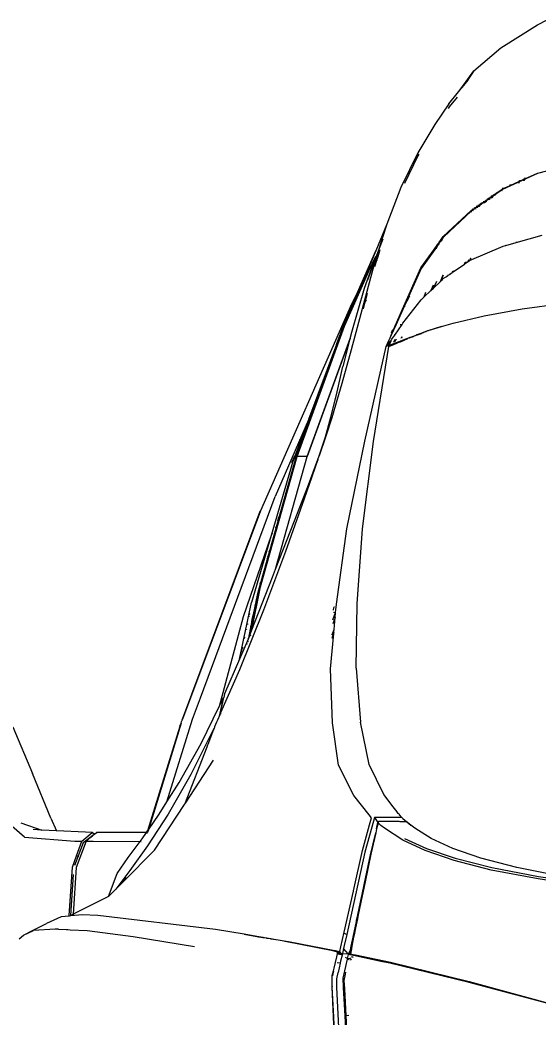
# Model space of a CAD drawing. Header units: metres. Extents: x 54.3 to 102.1, y 17 to 45.8.
# Drawn here: x 91.3803 to 91.5987, y 34.7306 to 35.1503 of the extents above; entities that cross this region are included whole.
import ezdxf

# ---------------------------------------------------------------- set-up
doc = ezdxf.new("R2010")
doc.units = ezdxf.units.M
doc.layers.add('Edges', color=7, linetype='Continuous')

# ---------------------------------------------------------------- blocks, each defined once
blk = doc.blocks.new('fr elevation')
for p, q in [((-3.32406, -1.2849), (-3.32, -1.2829)), ((-3.33953, -1.29457), (-3.32406, -1.2849)), ((-3.35088, -1.30432), (-3.33953, -1.29457)), ((-3.35592, -1.3113), (-3.35088, -1.30432)), ((-3.35088, -1.30432), (-3.35332, -1.30811)), ((-3.35732, -1.31316), (-3.35336, -1.30816)), ((-3.35336, -1.30816), (-3.35592, -1.3113)), ((-3.35332, -1.30811), (-3.35336, -1.30816)), ((-3.36131, -1.3182), (-3.35732, -1.31316)), ((-3.35732, -1.31316), (-3.35592, -1.3113)), ((-3.35786, -1.31532), (-3.36114, -1.31937)), ((-3.36131, -1.3182), (-3.36728, -1.32686)), ((-3.36114, -1.31937), (-3.36168, -1.32016)), ((-3.36728, -1.32686), (-3.37442, -1.3388)), ((-3.37442, -1.3388), (-3.38157, -1.35343)), ((-3.37434, -1.34006), (-3.37998, -1.35162)), ((-3.37389, -1.3393), (-3.37434, -1.34006)), ((-3.32931, -1.3497), (-3.32397, -1.34729)), ((-3.31374, -1.34483), (-3.32397, -1.34746)), ((-3.32397, -1.34729), (-3.31482, -1.3449)), ((-3.32397, -1.34746), (-3.33877, -1.35427)), ((-3.33559, -1.35254), (-3.33165, -1.35076)), ((-3.33184, -1.35147), (-3.33182, -1.35139)), ((-3.33167, -1.35132), (-3.33169, -1.3514)), ((-3.33165, -1.35076), (-3.33162, -1.35065)), ((-3.33165, -1.35076), (-3.3315, -1.35069)), ((-3.33162, -1.35065), (-3.33155, -1.35038)), ((-3.3315, -1.35069), (-3.32974, -1.3499)), ((-3.3314, -1.35031), (-3.3315, -1.35069)), ((-3.32987, -1.35038), (-3.32994, -1.35061)), ((-3.32984, -1.35057), (-3.32978, -1.35033)), ((-3.32963, -1.34951), (-3.32974, -1.3499)), ((-3.32974, -1.3499), (-3.32964, -1.34985)), ((-3.32968, -1.35049), (-3.32958, -1.35022)), ((-3.32964, -1.34985), (-3.32954, -1.34947)), ((-3.32964, -1.34985), (-3.32941, -1.34975)), ((-3.32948, -1.35017), (-3.32958, -1.35045)), ((-3.32941, -1.34975), (-3.32927, -1.34935)), ((-3.32941, -1.34975), (-3.32931, -1.3497)), ((-3.32917, -1.3493), (-3.32931, -1.3497)), ((-3.38157, -1.35343), (-3.38739, -1.36879)), ((-3.34268, -1.35665), (-3.34137, -1.35575)), ((-3.33893, -1.35438), (-3.3415, -1.35614)), ((-3.3415, -1.35614), (-3.34137, -1.35575)), ((-3.34137, -1.35575), (-3.33886, -1.35402)), ((-3.34137, -1.35575), (-3.34134, -1.35567)), ((-3.33893, -1.35438), (-3.33913, -1.35485)), ((-3.33881, -1.3541), (-3.33893, -1.35438)), ((-3.33877, -1.35427), (-3.33893, -1.35438)), ((-3.33886, -1.35402), (-3.33876, -1.35397)), ((-3.33876, -1.35397), (-3.33584, -1.35265)), ((-3.33858, -1.35356), (-3.33876, -1.35397)), ((-3.33557, -1.3522), (-3.33584, -1.35265)), ((-3.33584, -1.35265), (-3.3357, -1.35259)), ((-3.33557, -1.3522), (-3.3357, -1.35259)), ((-3.3357, -1.35259), (-3.33559, -1.35254)), ((-3.33559, -1.35254), (-3.33532, -1.35208)), ((-3.33553, -1.35217), (-3.33557, -1.3522)), ((-3.34625, -1.3594), (-3.34787, -1.36051)), ((-3.34785, -1.36016), (-3.34775, -1.35993)), ((-3.34775, -1.35993), (-3.34769, -1.35989)), ((-3.34775, -1.35993), (-3.34772, -1.35991)), ((-3.34759, -1.36004), (-3.34665, -1.3594)), ((-3.34736, -1.35967), (-3.34759, -1.36004)), ((-3.34665, -1.3594), (-3.34695, -1.3594)), ((-3.34665, -1.3594), (-3.34575, -1.35878)), ((-3.34625, -1.3594), (-3.34665, -1.3594)), ((-3.34655, -1.35994), (-3.3463, -1.35962)), ((-3.34619, -1.35969), (-3.34627, -1.35974)), ((-3.34596, -1.3592), (-3.34625, -1.3594)), ((-3.34613, -1.35957), (-3.34619, -1.35965)), ((-3.34613, -1.35965), (-3.34619, -1.35969)), ((-3.34619, -1.35965), (-3.34619, -1.35969)), ((-3.34614, -1.35951), (-3.34593, -1.35936)), ((-3.34613, -1.35957), (-3.34614, -1.35951)), ((-3.34613, -1.35957), (-3.34611, -1.35949)), ((-3.34613, -1.35965), (-3.34613, -1.35957)), ((-3.34596, -1.3592), (-3.34592, -1.35914)), ((-3.34595, -1.35952), (-3.34582, -1.35929)), ((-3.34592, -1.35914), (-3.34594, -1.35918)), ((-3.34592, -1.35914), (-3.34575, -1.35878)), ((-3.34592, -1.35914), (-3.34588, -1.35914)), ((-3.34562, -1.35897), (-3.34588, -1.35914)), ((-3.34569, -1.35919), (-3.34582, -1.35944)), ((-3.34575, -1.35878), (-3.34535, -1.3585)), ((-3.34575, -1.35878), (-3.34562, -1.35851)), ((-3.34563, -1.35914), (-3.34539, -1.35914)), ((-3.34562, -1.35897), (-3.34558, -1.35881)), ((-3.34562, -1.35897), (-3.34556, -1.35892)), ((-3.34542, -1.35865), (-3.34558, -1.35881)), ((-3.34444, -1.35816), (-3.34556, -1.35892)), ((-3.3455, -1.35881), (-3.34556, -1.35892)), ((-3.34542, -1.35865), (-3.3455, -1.35881)), ((-3.3451, -1.35833), (-3.34542, -1.35865)), ((-3.34535, -1.3585), (-3.34542, -1.35865)), ((-3.34524, -1.35826), (-3.34535, -1.3585)), ((-3.34535, -1.3585), (-3.3451, -1.35833)), ((-3.3451, -1.35833), (-3.3443, -1.35778)), ((-3.34462, -1.35784), (-3.3451, -1.35833)), ((-3.34461, -1.35861), (-3.34452, -1.35836)), ((-3.34444, -1.35816), (-3.3443, -1.35778)), ((-3.34408, -1.35791), (-3.34444, -1.35816)), ((-3.34438, -1.35845), (-3.34434, -1.35843)), ((-3.34423, -1.35815), (-3.34434, -1.35843)), ((-3.3443, -1.35778), (-3.34397, -1.35755)), ((-3.3443, -1.35778), (-3.34424, -1.35759)), ((-3.34419, -1.35812), (-3.34423, -1.35815)), ((-3.34413, -1.35828), (-3.34421, -1.35834)), ((-3.34417, -1.35755), (-3.34397, -1.35755)), ((-3.34413, -1.35828), (-3.34406, -1.35803)), ((-3.3439, -1.35755), (-3.34408, -1.35791)), ((-3.34396, -1.35782), (-3.34408, -1.35791)), ((-3.34396, -1.35796), (-3.34406, -1.35803)), ((-3.34397, -1.35755), (-3.3439, -1.35755)), ((-3.34396, -1.35782), (-3.34382, -1.35755)), ((-3.34384, -1.35774), (-3.34396, -1.35782)), ((-3.34379, -1.35742), (-3.3439, -1.3575)), ((-3.3439, -1.3575), (-3.3439, -1.35755)), ((-3.3439, -1.35755), (-3.34382, -1.35755)), ((-3.34373, -1.35755), (-3.34384, -1.35774)), ((-3.34356, -1.35755), (-3.34384, -1.35774)), ((-3.34382, -1.35738), (-3.3438, -1.3573)), ((-3.34379, -1.35742), (-3.34382, -1.35738)), ((-3.34382, -1.35755), (-3.34377, -1.35746)), ((-3.34382, -1.35755), (-3.34373, -1.35755)), ((-3.34379, -1.35742), (-3.34373, -1.35738)), ((-3.34377, -1.35746), (-3.34379, -1.35742)), ((-3.34379, -1.35742), (-3.34368, -1.35743)), ((-3.34373, -1.35755), (-3.34377, -1.35746)), ((-3.34373, -1.35738), (-3.34368, -1.35743)), ((-3.34373, -1.35755), (-3.34368, -1.35743)), ((-3.34356, -1.35755), (-3.34373, -1.35755)), ((-3.34368, -1.35743), (-3.34365, -1.35738)), ((-3.34368, -1.35743), (-3.34356, -1.35755)), ((-3.34347, -1.3572), (-3.34365, -1.35738)), ((-3.34365, -1.35738), (-3.34331, -1.35738)), ((-3.34365, -1.35738), (-3.34353, -1.35753)), ((-3.34353, -1.35753), (-3.34356, -1.35755)), ((-3.34331, -1.35738), (-3.34353, -1.35753)), ((-3.3435, -1.35763), (-3.34342, -1.35779)), ((-3.3434, -1.35771), (-3.3435, -1.35763)), ((-3.34347, -1.3572), (-3.34268, -1.35665)), ((-3.34312, -1.35685), (-3.34347, -1.3572)), ((-3.34347, -1.35761), (-3.3434, -1.35771)), ((-3.3434, -1.35771), (-3.34342, -1.35779)), ((-3.34339, -1.35777), (-3.3434, -1.35771)), ((-3.34284, -1.35706), (-3.34331, -1.35738)), ((-3.34314, -1.35738), (-3.34297, -1.35738)), ((-3.34302, -1.35752), (-3.34297, -1.35738)), ((-3.34297, -1.35738), (-3.3429, -1.3572)), ((-3.34297, -1.35738), (-3.34289, -1.35738)), ((-3.34292, -1.35745), (-3.34289, -1.35738)), ((-3.34289, -1.35738), (-3.3428, -1.35714)), ((-3.34289, -1.35738), (-3.34282, -1.35738)), ((-3.34284, -1.35706), (-3.34268, -1.35665)), ((-3.34275, -1.357), (-3.34284, -1.35706)), ((-3.3415, -1.35614), (-3.34275, -1.357)), ((-3.34275, -1.357), (-3.34268, -1.35665)), ((-3.34268, -1.35665), (-3.34262, -1.35652)), ((-3.34262, -1.35652), (-3.34256, -1.35648)), ((-3.34164, -1.35657), (-3.34153, -1.35623)), ((-3.36366, -1.37394), (-3.35189, -1.36301)), ((-3.35189, -1.36326), (-3.36348, -1.37409)), ((-3.35189, -1.36351), (-3.35196, -1.36367)), ((-3.35189, -1.36301), (-3.35156, -1.36279)), ((-3.35173, -1.36316), (-3.35189, -1.36326)), ((-3.35092, -1.3626), (-3.35173, -1.36316)), ((-3.35156, -1.36279), (-3.35173, -1.36316)), ((-3.35156, -1.36279), (-3.35073, -1.36221)), ((-3.35135, -1.36232), (-3.35156, -1.36279)), ((-3.35116, -1.36308), (-3.35117, -1.36311)), ((-3.35109, -1.36305), (-3.35107, -1.36302)), ((-3.35073, -1.36221), (-3.35092, -1.3626)), ((-3.35082, -1.36253), (-3.35092, -1.3626)), ((-3.34993, -1.36192), (-3.35082, -1.36253)), ((-3.35082, -1.36253), (-3.35062, -1.36214)), ((-3.3505, -1.36175), (-3.35073, -1.36221)), ((-3.35073, -1.36221), (-3.35062, -1.36214)), ((-3.35062, -1.36214), (-3.34976, -1.36154)), ((-3.35062, -1.36214), (-3.35038, -1.36167)), ((-3.35012, -1.36234), (-3.35015, -1.36241)), ((-3.34923, -1.36144), (-3.34993, -1.36192)), ((-3.34976, -1.36154), (-3.34993, -1.36192)), ((-3.34976, -1.36154), (-3.34907, -1.36107)), ((-3.34958, -1.36114), (-3.34976, -1.36154)), ((-3.34939, -1.36183), (-3.34943, -1.36192)), ((-3.34854, -1.36097), (-3.34923, -1.36144)), ((-3.34907, -1.36107), (-3.34923, -1.36144)), ((-3.34907, -1.36107), (-3.34834, -1.36056)), ((-3.34892, -1.3607), (-3.34907, -1.36107)), ((-3.34873, -1.36135), (-3.34879, -1.36148)), ((-3.34834, -1.36056), (-3.34854, -1.36097)), ((-3.34805, -1.36063), (-3.34854, -1.36097)), ((-3.34838, -1.36119), (-3.34833, -1.36116)), ((-3.34816, -1.3602), (-3.34834, -1.36056)), ((-3.34834, -1.36056), (-3.34789, -1.36025)), ((-3.34833, -1.36116), (-3.34831, -1.36105)), ((-3.34831, -1.36105), (-3.34826, -1.36102)), ((-3.34826, -1.36102), (-3.3482, -1.36097)), ((-3.34825, -1.36111), (-3.34826, -1.36102)), ((-3.3482, -1.36097), (-3.34823, -1.36109)), ((-3.34812, -1.36092), (-3.3482, -1.36097)), ((-3.34805, -1.36063), (-3.34789, -1.36025)), ((-3.34787, -1.36051), (-3.34805, -1.36063)), ((-3.34789, -1.36025), (-3.34786, -1.36023)), ((-3.34759, -1.36004), (-3.34787, -1.36051)), ((-3.34786, -1.36023), (-3.34759, -1.36004)), ((-3.34786, -1.36023), (-3.34785, -1.36016)), ((-3.38739, -1.36879), (-3.39209, -1.37996)), ((-3.38788, -1.37007), (-3.39088, -1.37977)), ((-3.38739, -1.36879), (-3.38788, -1.37007)), ((-3.38912, -1.37504), (-3.39088, -1.37977)), ((-3.36579, -1.37692), (-3.36545, -1.37645)), ((-3.36579, -1.37692), (-3.36571, -1.37673)), ((-3.36569, -1.37705), (-3.36545, -1.37645)), ((-3.36366, -1.37428), (-3.36562, -1.37705)), ((-3.36545, -1.37645), (-3.36366, -1.37394)), ((-3.36545, -1.37645), (-3.36538, -1.37627)), ((-3.36428, -1.37559), (-3.36454, -1.37597)), ((-3.36428, -1.37559), (-3.36351, -1.37414)), ((-3.36351, -1.37414), (-3.36366, -1.37428)), ((-3.36351, -1.37414), (-3.36348, -1.37409)), ((-3.33729, -1.37772), (-3.33306, -1.37653)), ((-3.33295, -1.37623), (-3.33306, -1.37653)), ((-3.33306, -1.37653), (-3.33297, -1.37651)), ((-3.33297, -1.37651), (-3.32204, -1.37344)), ((-3.33297, -1.37651), (-3.33286, -1.37619)), ((-3.39209, -1.37996), (-3.4052, -1.41111)), ((-3.39973, -1.39757), (-3.39209, -1.37996)), ((-3.39088, -1.37977), (-3.39334, -1.38773)), ((-3.39088, -1.37977), (-3.39184, -1.38235)), ((-3.39111, -1.38235), (-3.39023, -1.37948)), ((-3.37308, -1.38714), (-3.36756, -1.37941)), ((-3.36729, -1.37941), (-3.37299, -1.38748)), ((-3.36756, -1.37941), (-3.36769, -1.37941)), ((-3.36756, -1.37941), (-3.36601, -1.37724)), ((-3.36729, -1.37941), (-3.36756, -1.37941)), ((-3.36632, -1.37804), (-3.36729, -1.37941)), ((-3.36695, -1.37941), (-3.36713, -1.37941)), ((-3.36647, -1.37843), (-3.36672, -1.37909)), ((-3.36646, -1.37872), (-3.36621, -1.37805)), ((-3.36601, -1.37724), (-3.36632, -1.37804)), ((-3.36608, -1.3777), (-3.36632, -1.37804)), ((-3.3662, -1.37834), (-3.3659, -1.3776)), ((-3.36608, -1.3777), (-3.36588, -1.37705)), ((-3.36577, -1.37727), (-3.36608, -1.3777)), ((-3.36595, -1.37705), (-3.36601, -1.37724)), ((-3.36601, -1.37724), (-3.36588, -1.37705)), ((-3.36593, -1.37702), (-3.36595, -1.37705)), ((-3.36595, -1.37705), (-3.36588, -1.37705)), ((-3.36588, -1.37705), (-3.36579, -1.37692)), ((-3.36588, -1.37705), (-3.36569, -1.37705)), ((-3.36577, -1.37727), (-3.36569, -1.37705)), ((-3.36562, -1.37705), (-3.36577, -1.37727)), ((-3.36569, -1.37705), (-3.36562, -1.37705)), ((-3.36554, -1.37705), (-3.3653, -1.37705)), ((-3.35264, -1.38412), (-3.33852, -1.37806)), ((-3.33852, -1.37806), (-3.33744, -1.37776)), ((-3.33743, -1.3777), (-3.33744, -1.37776)), ((-3.33744, -1.37776), (-3.33739, -1.37774)), ((-3.33739, -1.37774), (-3.33735, -1.37768)), ((-3.33739, -1.37774), (-3.33735, -1.37774)), ((-3.33735, -1.37774), (-3.33735, -1.37768)), ((-3.33735, -1.37774), (-3.33729, -1.37772)), ((-3.33725, -1.37764), (-3.33729, -1.37772)), ((-3.39443, -1.38731), (-3.39292, -1.38395)), ((-3.39266, -1.38395), (-3.39387, -1.38731)), ((-3.39243, -1.38395), (-3.39368, -1.38731)), ((-3.39292, -1.38395), (-3.39208, -1.38235)), ((-3.39266, -1.38395), (-3.39292, -1.38395)), ((-3.39208, -1.38235), (-3.39266, -1.38395)), ((-3.39243, -1.38395), (-3.39266, -1.38395)), ((-3.39184, -1.38235), (-3.39243, -1.38395)), ((-3.3924, -1.38659), (-3.3916, -1.38395)), ((-3.39184, -1.38235), (-3.39208, -1.38235)), ((-3.3916, -1.38395), (-3.39111, -1.38235)), ((-3.39134, -1.38395), (-3.3916, -1.38395)), ((-3.39094, -1.38235), (-3.39111, -1.38235)), ((-3.35476, -1.38557), (-3.35447, -1.38479)), ((-3.35441, -1.38533), (-3.35406, -1.38449)), ((-3.35441, -1.38533), (-3.35322, -1.38452)), ((-3.35322, -1.38452), (-3.35286, -1.38359)), ((-3.35322, -1.38452), (-3.35264, -1.38412)), ((-3.3522, -1.38309), (-3.35252, -1.38394)), ((-3.35215, -1.38343), (-3.35206, -1.38319)), ((-3.35206, -1.38319), (-3.35195, -1.3829)), ((-3.4052, -1.4117), (-3.39443, -1.38731)), ((-3.39334, -1.38773), (-3.40242, -1.4217)), ((-3.39387, -1.38731), (-3.39696, -1.39589)), ((-3.39368, -1.38731), (-3.39553, -1.39227)), ((-3.39387, -1.38731), (-3.39443, -1.38731)), ((-3.39368, -1.38731), (-3.39387, -1.38731)), ((-3.38022, -1.40329), (-3.37308, -1.38714)), ((-3.37299, -1.38748), (-3.38006, -1.40337)), ((-3.36111, -1.38993), (-3.35999, -1.38916)), ((-3.35999, -1.38916), (-3.35984, -1.38882)), ((-3.35999, -1.38916), (-3.35975, -1.389)), ((-3.35975, -1.389), (-3.35956, -1.38861)), ((-3.35975, -1.389), (-3.35958, -1.38888)), ((-3.35956, -1.38887), (-3.35958, -1.38888)), ((-3.35956, -1.38887), (-3.35476, -1.38557)), ((-3.35938, -1.38847), (-3.35956, -1.38887)), ((-3.35938, -1.38847), (-3.35935, -1.38845)), ((-3.35476, -1.38557), (-3.35441, -1.38533)), ((-3.36783, -1.3957), (-3.36633, -1.39279)), ((-3.36783, -1.3957), (-3.36502, -1.393)), ((-3.36385, -1.39028), (-3.36502, -1.393)), ((-3.36502, -1.393), (-3.36483, -1.39281)), ((-3.36366, -1.39019), (-3.36483, -1.39281)), ((-3.36483, -1.39281), (-3.36413, -1.39214)), ((-3.36413, -1.39214), (-3.36366, -1.39121)), ((-3.36413, -1.39214), (-3.36366, -1.39168)), ((-3.36366, -1.39168), (-3.3628, -1.39109)), ((-3.3628, -1.39109), (-3.36248, -1.39087)), ((-3.36276, -1.39101), (-3.3628, -1.39109)), ((-3.36244, -1.39085), (-3.36248, -1.39087)), ((-3.36243, -1.39076), (-3.36244, -1.39085)), ((-3.36244, -1.39085), (-3.36234, -1.39078)), ((-3.36243, -1.39076), (-3.3624, -1.39074)), ((-3.36234, -1.39078), (-3.36169, -1.39033)), ((-3.36228, -1.39065), (-3.36234, -1.39078)), ((-3.36158, -1.39013), (-3.36169, -1.39033)), ((-3.36169, -1.39033), (-3.36166, -1.39031)), ((-3.36156, -1.39011), (-3.36166, -1.39031)), ((-3.36166, -1.39031), (-3.36155, -1.39024)), ((-3.36155, -1.39024), (-3.36111, -1.38993)), ((-3.36155, -1.39024), (-3.36145, -1.39002)), ((-3.36102, -1.3897), (-3.36111, -1.38993)), ((-3.39696, -1.39589), (-3.40234, -1.41439)), ((-3.39973, -1.39757), (-3.40225, -1.40245)), ((-3.40221, -1.40245), (-3.39973, -1.39757)), ((-3.39973, -1.39757), (-3.40171, -1.40213)), ((-3.39656, -1.40165), (-3.3955, -1.39774)), ((-3.3718, -1.39953), (-3.36887, -1.39671)), ((-3.3711, -1.39759), (-3.3718, -1.39953)), ((-3.36792, -1.39439), (-3.36887, -1.39671)), ((-3.36887, -1.39671), (-3.36783, -1.3957)), ((-3.39729, -1.40434), (-3.39656, -1.40165)), ((-3.39614, -1.4007), (-3.39656, -1.40165)), ((-3.39656, -1.40165), (-3.39614, -1.4007)), ((-3.38064, -1.41035), (-3.37291, -1.4006)), ((-3.38006, -1.40337), (-3.37781, -1.39886)), ((-3.37291, -1.4006), (-3.3718, -1.39953)), ((-3.33045, -1.40438), (-3.30968, -1.40161)), ((-3.40225, -1.40245), (-3.4406, -1.48939)), ((-3.40187, -1.40245), (-3.40494, -1.40959)), ((-3.40171, -1.40213), (-3.40187, -1.40245)), ((-3.38375, -1.41128), (-3.38022, -1.40329)), ((-3.38006, -1.40337), (-3.38367, -1.41127)), ((-3.37975, -1.40345), (-3.38006, -1.40337)), ((-3.34651, -1.40732), (-3.33045, -1.40438)), ((-3.4086, -1.41945), (-3.40494, -1.40959)), ((-3.38102, -1.41091), (-3.38064, -1.41035)), ((-3.35946, -1.41043), (-3.34651, -1.40732)), ((-3.42512, -1.46652), (-3.4052, -1.4117)), ((-3.4052, -1.41111), (-3.41607, -1.44101)), ((-3.40234, -1.41439), (-3.40312, -1.41754)), ((-3.38367, -1.41127), (-3.38556, -1.41541)), ((-3.38556, -1.41541), (-3.38375, -1.41128)), ((-3.3854, -1.41448), (-3.38488, -1.41306)), ((-3.38412, -1.41133), (-3.38393, -1.41131)), ((-3.38407, -1.4154), (-3.38102, -1.41091)), ((-3.38375, -1.41128), (-3.38367, -1.41127)), ((-3.38367, -1.41127), (-3.38351, -1.41125)), ((-3.38178, -1.41101), (-3.38102, -1.41091)), ((-3.37304, -1.4147), (-3.37262, -1.41453)), ((-3.37302, -1.41463), (-3.37262, -1.41453)), ((-3.37262, -1.41453), (-3.37266, -1.41464)), ((-3.37263, -1.41463), (-3.37262, -1.41453)), ((-3.37243, -1.41455), (-3.37263, -1.41463)), ((-3.37262, -1.41453), (-3.37257, -1.41447)), ((-3.3726, -1.41448), (-3.37262, -1.41453)), ((-3.3726, -1.41448), (-3.37257, -1.41447)), ((-3.37257, -1.41447), (-3.37239, -1.41444)), ((-3.37239, -1.41444), (-3.37243, -1.41455)), ((-3.37214, -1.41444), (-3.37243, -1.41455)), ((-3.37237, -1.41439), (-3.37239, -1.41444)), ((-3.37237, -1.41439), (-3.3721, -1.41433)), ((-3.3721, -1.41433), (-3.37214, -1.41444)), ((-3.37209, -1.41442), (-3.37214, -1.41444)), ((-3.37209, -1.41428), (-3.3721, -1.41433)), ((-3.37209, -1.41428), (-3.37205, -1.4143)), ((-3.37209, -1.41442), (-3.37205, -1.4143)), ((-3.37202, -1.41439), (-3.37209, -1.41442)), ((-3.37205, -1.4143), (-3.37203, -1.41426)), ((-3.37203, -1.41426), (-3.37197, -1.41427)), ((-3.37098, -1.41387), (-3.37202, -1.41439)), ((-3.37104, -1.41402), (-3.37202, -1.41439)), ((-3.37202, -1.41439), (-3.37197, -1.41427)), ((-3.37197, -1.41427), (-3.37196, -1.41423)), ((-3.37196, -1.41423), (-3.37162, -1.41411)), ((-3.37162, -1.41411), (-3.37098, -1.41387)), ((-3.37098, -1.41387), (-3.37104, -1.41402)), ((-3.37096, -1.41399), (-3.37104, -1.41402)), ((-3.37098, -1.41387), (-3.37096, -1.41386)), ((-3.37003, -1.41364), (-3.37096, -1.41399)), ((-3.37089, -1.41383), (-3.37096, -1.41399)), ((-3.37096, -1.41386), (-3.37089, -1.41383)), ((-3.37096, -1.41399), (-3.37096, -1.41386)), ((-3.37089, -1.41383), (-3.37013, -1.41355)), ((-3.37013, -1.41355), (-3.36998, -1.4135)), ((-3.37003, -1.41364), (-3.36998, -1.4135)), ((-3.3698, -1.41355), (-3.37003, -1.41364)), ((-3.36998, -1.4135), (-3.36441, -1.41188)), ((-3.36441, -1.41188), (-3.3698, -1.41355)), ((-3.36441, -1.41188), (-3.35946, -1.41043)), ((-3.42092, -1.46652), (-3.40285, -1.41681)), ((-3.40312, -1.41754), (-3.42092, -1.46652)), ((-3.40312, -1.41754), (-3.40587, -1.42868)), ((-3.40285, -1.41681), (-3.40312, -1.41754)), ((-3.38771, -1.42027), (-3.38656, -1.41768)), ((-3.38751, -1.42027), (-3.38656, -1.41768)), ((-3.38656, -1.41768), (-3.3872, -1.41994)), ((-3.3872, -1.41994), (-3.38605, -1.41831)), ((-3.38605, -1.41831), (-3.38661, -1.41961)), ((-3.38642, -1.41735), (-3.38656, -1.41768)), ((-3.38636, -1.41716), (-3.38642, -1.41735)), ((-3.38567, -1.41564), (-3.38636, -1.41716)), ((-3.38583, -1.418), (-3.38633, -1.41945)), ((-3.38624, -1.4194), (-3.38556, -1.41784)), ((-3.38576, -1.41764), (-3.38605, -1.41831)), ((-3.38605, -1.41831), (-3.38583, -1.418)), ((-3.38583, -1.41541), (-3.38593, -1.41541)), ((-3.38583, -1.418), (-3.38577, -1.41792)), ((-3.38577, -1.41792), (-3.38529, -1.4172)), ((-3.38577, -1.41783), (-3.38577, -1.41792)), ((-3.38556, -1.41541), (-3.38567, -1.41564)), ((-3.38533, -1.41541), (-3.38556, -1.41541)), ((-3.38529, -1.4172), (-3.38407, -1.4154)), ((-3.38529, -1.4172), (-3.38507, -1.41671)), ((-3.38407, -1.41729), (-3.38465, -1.41851)), ((-3.38407, -1.41729), (-3.38462, -1.4185)), ((-3.38451, -1.41939), (-3.38201, -1.41833)), ((-3.38407, -1.4154), (-3.38432, -1.4154)), ((-3.38426, -1.41884), (-3.38186, -1.41795)), ((-3.38391, -1.4181), (-3.38342, -1.41704)), ((-3.38201, -1.41833), (-3.38186, -1.41795)), ((-3.38201, -1.41833), (-3.38187, -1.41827)), ((-3.38173, -1.4179), (-3.38187, -1.41827)), ((-3.38187, -1.41827), (-3.38173, -1.41822)), ((-3.38186, -1.41795), (-3.38173, -1.4179)), ((-3.38173, -1.41822), (-3.37863, -1.41691)), ((-3.38173, -1.41822), (-3.38159, -1.41785)), ((-3.38173, -1.4179), (-3.38159, -1.41785)), ((-3.38159, -1.41785), (-3.37905, -1.41691)), ((-3.38135, -1.41667), (-3.38117, -1.41621)), ((-3.38108, -1.41617), (-3.38124, -1.41661)), ((-3.38109, -1.41652), (-3.38093, -1.41612)), ((-3.37905, -1.41691), (-3.37792, -1.41648)), ((-3.37798, -1.41666), (-3.37863, -1.41691)), ((-3.37792, -1.41648), (-3.37798, -1.41666)), ((-3.37757, -1.41651), (-3.37798, -1.41666)), ((-3.37792, -1.41648), (-3.37749, -1.41632)), ((-3.37757, -1.41651), (-3.37624, -1.416)), ((-3.37757, -1.41651), (-3.37749, -1.41632)), ((-3.37749, -1.41632), (-3.37617, -1.41583)), ((-3.37622, -1.41596), (-3.37624, -1.416)), ((-3.37517, -1.41559), (-3.37622, -1.41596)), ((-3.37617, -1.41583), (-3.37622, -1.41596)), ((-3.37617, -1.41583), (-3.37509, -1.41542)), ((-3.37469, -1.41541), (-3.37517, -1.41559)), ((-3.37509, -1.41542), (-3.37517, -1.41559)), ((-3.37509, -1.41542), (-3.37487, -1.41533)), ((-3.37487, -1.41533), (-3.37461, -1.41524)), ((-3.37465, -1.41533), (-3.37487, -1.41533)), ((-3.37465, -1.41533), (-3.37469, -1.41541)), ((-3.37448, -1.41533), (-3.37469, -1.41541)), ((-3.37461, -1.41524), (-3.37465, -1.41533)), ((-3.37448, -1.41533), (-3.37465, -1.41533)), ((-3.37461, -1.41524), (-3.37426, -1.4151)), ((-3.37432, -1.41527), (-3.37448, -1.41533)), ((-3.37426, -1.4151), (-3.37432, -1.41527)), ((-3.37401, -1.41515), (-3.37432, -1.41527)), ((-3.37426, -1.4151), (-3.37395, -1.41499)), ((-3.37395, -1.41499), (-3.37401, -1.41515)), ((-3.37394, -1.41512), (-3.37401, -1.41515)), ((-3.37395, -1.41499), (-3.37388, -1.41496)), ((-3.37394, -1.41512), (-3.37304, -1.4147)), ((-3.37309, -1.4148), (-3.37394, -1.41512)), ((-3.37394, -1.41512), (-3.37388, -1.41496)), ((-3.37388, -1.41496), (-3.37303, -1.41467)), ((-3.37266, -1.41464), (-3.37309, -1.4148)), ((-3.37304, -1.4147), (-3.37309, -1.4148)), ((-3.37302, -1.41463), (-3.37304, -1.4147)), ((-3.37303, -1.41467), (-3.37302, -1.41463)), ((-3.37263, -1.41463), (-3.37266, -1.41464)), ((-3.4086, -1.41945), (-3.42036, -1.45093)), ((-3.40242, -1.4217), (-3.40629, -1.43583)), ((-3.39662, -1.46004), (-3.38771, -1.42027)), ((-3.393, -1.46013), (-3.38661, -1.42027)), ((-3.3872, -1.41994), (-3.38667, -1.41974)), ((-3.38684, -1.42014), (-3.3872, -1.41994)), ((-3.38684, -1.42014), (-3.3869, -1.42027)), ((-3.38667, -1.41974), (-3.38684, -1.42014)), ((-3.38661, -1.42027), (-3.38684, -1.42014)), ((-3.38667, -1.41974), (-3.38639, -1.41964)), ((-3.38661, -1.42027), (-3.38633, -1.41961)), ((-3.38639, -1.41964), (-3.38661, -1.42027)), ((-3.38661, -1.42027), (-3.38518, -1.41967)), ((-3.38639, -1.41964), (-3.38633, -1.41961)), ((-3.38633, -1.41961), (-3.38489, -1.41908)), ((-3.38489, -1.41908), (-3.38518, -1.41967)), ((-3.38518, -1.41967), (-3.38515, -1.41966)), ((-3.38489, -1.41908), (-3.38515, -1.41966)), ((-3.38515, -1.41966), (-3.38451, -1.41939)), ((-3.38489, -1.41908), (-3.38426, -1.41884)), ((-3.38451, -1.41939), (-3.38426, -1.41884)), ((-3.40864, -1.44054), (-3.40587, -1.42868)), ((-3.40629, -1.43583), (-3.40839, -1.44297)), ((-3.4258, -1.46753), (-3.41622, -1.44136)), ((-3.41622, -1.44136), (-3.42546, -1.46685)), ((-3.41607, -1.44101), (-3.41622, -1.44136)), ((-3.411, -1.44995), (-3.40864, -1.44054)), ((-3.40839, -1.44297), (-3.41058, -1.45021)), ((-3.42041, -1.45103), (-3.43437, -1.48325)), ((-3.42041, -1.45103), (-3.42697, -1.46862)), ((-3.42036, -1.45093), (-3.42041, -1.45103)), ((-3.41989, -1.44983), (-3.42036, -1.45093)), ((-3.41327, -1.45828), (-3.411, -1.44995)), ((-3.41058, -1.45021), (-3.4131, -1.45794)), ((-3.4131, -1.45794), (-3.41588, -1.46627)), ((-3.41588, -1.46627), (-3.41327, -1.45828)), ((-3.40427, -1.49696), (-3.39662, -1.46004)), ((-3.39763, -1.49696), (-3.393, -1.46013)), ((-3.42563, -1.46736), (-3.44127, -1.52252)), ((-3.44051, -1.52126), (-3.42512, -1.46652)), ((-3.42697, -1.46862), (-3.43607, -1.49976)), ((-3.43424, -1.5139), (-3.42092, -1.46652)), ((-3.42944, -1.4806), (-3.42563, -1.46736)), ((-3.42738, -1.46897), (-3.42617, -1.46621)), ((-3.42563, -1.46736), (-3.42551, -1.46704)), ((-3.42546, -1.46685), (-3.42551, -1.46704)), ((-3.42092, -1.46652), (-3.42512, -1.46652)), ((-3.42042, -1.47846), (-3.41638, -1.46769)), ((-3.41638, -1.46769), (-3.4189, -1.47501)), ((-3.41638, -1.46769), (-3.41588, -1.46627)), ((-3.41638, -1.46769), (-3.41623, -1.46769)), ((-3.4189, -1.47501), (-3.42218, -1.48434)), ((-3.4416, -1.52353), (-3.42944, -1.4806)), ((-3.42944, -1.4806), (-3.42997, -1.48212)), ((-3.42622, -1.49359), (-3.42042, -1.47846)), ((-3.46582, -1.56792), (-3.43437, -1.48325)), ((-3.42218, -1.48434), (-3.43008, -1.50646)), ((-3.4406, -1.48939), (-3.47339, -1.57692)), ((-3.47339, -1.57692), (-3.44068, -1.48947)), ((-3.4406, -1.48939), (-3.44068, -1.48947)), ((-3.43424, -1.5139), (-3.42622, -1.49359)), ((-3.43325, -1.4936), (-3.43264, -1.49172)), ((-3.43428, -1.49722), (-3.43432, -1.49734)), ((-3.43407, -1.49669), (-3.43428, -1.49722)), ((-3.43407, -1.49647), (-3.43381, -1.49579)), ((-3.43404, -1.49657), (-3.43407, -1.49669)), ((-3.40864, -1.52865), (-3.40427, -1.49696)), ((-3.3999, -1.52849), (-3.39763, -1.49696)), ((-3.43607, -1.49976), (-3.44791, -1.53395)), ((-3.43607, -1.49976), (-3.44429, -1.5279)), ((-3.4357, -1.49868), (-3.43607, -1.49976)), ((-3.43008, -1.50646), (-3.43933, -1.53109)), ((-3.43697, -1.50664), (-3.43681, -1.50621)), ((-3.43781, -1.50957), (-3.43768, -1.50922)), ((-3.43744, -1.5084), (-3.43758, -1.50877)), ((-3.43555, -1.51722), (-3.43424, -1.5139)), ((-3.44419, -1.53943), (-3.43555, -1.51722)), ((-3.44127, -1.52252), (-3.4452, -1.54202)), ((-3.44419, -1.53943), (-3.44051, -1.52126)), ((-3.44187, -1.52482), (-3.4416, -1.52353)), ((-3.4413, -1.52181), (-3.44133, -1.5219)), ((-3.44075, -1.51986), (-3.44069, -1.51968)), ((-3.44936, -1.55178), (-3.44429, -1.5279)), ((-3.4428, -1.52944), (-3.44245, -1.5276)), ((-3.44241, -1.52749), (-3.44245, -1.5276)), ((-3.44241, -1.52749), (-3.44188, -1.52485)), ((-3.44188, -1.52485), (-3.44187, -1.52482)), ((-3.43933, -1.53109), (-3.44934, -1.55623)), ((-3.44341, -1.53243), (-3.44335, -1.53193)), ((-3.44327, -1.53171), (-3.44335, -1.53193)), ((-3.44327, -1.53171), (-3.44287, -1.52961)), ((-3.4428, -1.52944), (-3.44287, -1.52961)), ((-3.41007, -1.53517), (-3.40895, -1.53207)), ((-3.40991, -1.53194), (-3.40895, -1.53204)), ((-3.40987, -1.53115), (-3.40986, -1.53088)), ((-3.40986, -1.53088), (-3.40956, -1.52977)), ((-3.40956, -1.52977), (-3.40947, -1.52966)), ((-3.40914, -1.53418), (-3.40895, -1.53207)), ((-3.40895, -1.53204), (-3.40864, -1.52865)), ((-3.40895, -1.53207), (-3.40895, -1.53204)), ((-3.40032, -1.55556), (-3.3999, -1.52849)), ((-3.44791, -1.53395), (-3.45801, -1.57166)), ((-3.44528, -1.53361), (-3.44535, -1.53383)), ((-3.44517, -1.53299), (-3.44511, -1.53281)), ((-3.44506, -1.53247), (-3.44502, -1.53237)), ((-3.44438, -1.53721), (-3.444, -1.53504)), ((-3.444, -1.53504), (-3.44351, -1.53268)), ((-3.444, -1.53504), (-3.44389, -1.53479)), ((-3.44377, -1.53418), (-3.44389, -1.53479)), ((-3.44341, -1.53243), (-3.44351, -1.53268)), ((-3.40914, -1.53418), (-3.41015, -1.53683)), ((-3.4096, -1.53929), (-3.40914, -1.53418)), ((-3.44644, -1.53908), (-3.44656, -1.53939)), ((-3.44598, -1.53692), (-3.44608, -1.53717)), ((-3.44553, -1.54288), (-3.44446, -1.5376)), ((-3.4452, -1.54202), (-3.44419, -1.53943)), ((-3.44461, -1.53801), (-3.44457, -1.5378)), ((-3.44457, -1.5378), (-3.44446, -1.5376)), ((-3.44438, -1.53721), (-3.44452, -1.53757)), ((-3.44446, -1.5376), (-3.44444, -1.53748)), ((-3.44444, -1.53748), (-3.44438, -1.53721)), ((-3.40969, -1.54035), (-3.41043, -1.54249)), ((-3.41037, -1.54137), (-3.4096, -1.53929)), ((-3.40975, -1.541), (-3.40969, -1.54035)), ((-3.40969, -1.54035), (-3.4096, -1.53929)), ((-3.44572, -1.54337), (-3.44936, -1.55178)), ((-3.44733, -1.54297), (-3.44732, -1.54291)), ((-3.44732, -1.54291), (-3.4472, -1.54265)), ((-3.4472, -1.54265), (-3.44717, -1.54249)), ((-3.44572, -1.54337), (-3.44553, -1.54288)), ((-3.44566, -1.54431), (-3.4457, -1.54449)), ((-3.44553, -1.54288), (-3.4452, -1.54202)), ((-3.4447, -1.54195), (-3.44461, -1.5415)), ((-3.41108, -1.55581), (-3.40975, -1.541)), ((-3.41045, -1.54296), (-3.40975, -1.541)), ((-3.41038, -1.54147), (-3.41037, -1.54137)), ((-3.44861, -1.54884), (-3.4484, -1.54827)), ((-3.44838, -1.5478), (-3.44818, -1.54726)), ((-3.44805, -1.54663), (-3.44823, -1.54709)), ((-3.44604, -1.54536), (-3.44602, -1.54528)), ((-3.44936, -1.55178), (-3.45565, -1.56632)), ((-3.44934, -1.55623), (-3.45735, -1.57436)), ((-3.41033, -1.57852), (-3.41108, -1.55581)), ((-3.40032, -1.55556), (-3.39847, -1.57826)), ((-3.46918, -1.57692), (-3.46582, -1.56792)), ((-3.45771, -1.57103), (-3.45615, -1.56784)), ((-3.45735, -1.57436), (-3.45597, -1.56784)), ((-3.45674, -1.57053), (-3.45615, -1.56784)), ((-3.45615, -1.56784), (-3.45597, -1.56784)), ((-3.45565, -1.56632), (-3.45597, -1.56784)), ((-3.46557, -1.58718), (-3.45801, -1.57166)), ((-3.45801, -1.57166), (-3.45771, -1.57103)), ((-3.45772, -1.57519), (-3.45674, -1.57053)), ((-3.45771, -1.57103), (-3.45749, -1.57044)), ((-3.47991, -1.61178), (-3.46918, -1.57692)), ((-3.47395, -1.57864), (-3.47377, -1.57815)), ((-3.47377, -1.57815), (-3.47376, -1.57801)), ((-3.47376, -1.57801), (-3.47366, -1.5777)), ((-3.47357, -1.57752), (-3.47366, -1.5777)), ((-3.47357, -1.57752), (-3.47348, -1.57722)), ((-3.47348, -1.57722), (-3.47347, -1.57709)), ((-3.47347, -1.57709), (-3.47339, -1.57692)), ((-3.45909, -1.57826), (-3.45985, -1.5802)), ((-3.45867, -1.57734), (-3.45909, -1.57826)), ((-3.45898, -1.57825), (-3.45909, -1.57826)), ((-3.45772, -1.57519), (-3.45867, -1.57734)), ((-3.45781, -1.57562), (-3.45772, -1.57519)), ((-3.45735, -1.57436), (-3.45772, -1.57519)), ((-3.45735, -1.57436), (-3.45745, -1.57479)), ((-3.39485, -1.59609), (-3.39847, -1.57826)), ((-3.54469, -1.5802), (-3.53645, -1.59979)), ((-3.47456, -1.58011), (-3.48803, -1.62394)), ((-3.47395, -1.57864), (-3.48771, -1.62347)), ((-3.47448, -1.57995), (-3.47456, -1.58011)), ((-3.47448, -1.57995), (-3.47414, -1.57898)), ((-3.47414, -1.57898), (-3.47395, -1.57864)), ((-3.46019, -1.58095), (-3.46986, -1.60021)), ((-3.46259, -1.58749), (-3.46061, -1.5823)), ((-3.46061, -1.5823), (-3.46043, -1.58187)), ((-3.46007, -1.58077), (-3.46043, -1.58187)), ((-3.46007, -1.58077), (-3.46019, -1.58095)), ((-3.45985, -1.5802), (-3.46007, -1.58077)), ((-3.4599, -1.5805), (-3.46007, -1.58077)), ((-3.4078, -1.59626), (-3.41033, -1.57852)), ((-3.47482, -1.60366), (-3.46557, -1.58718)), ((-3.46319, -1.58875), (-3.47247, -1.61279)), ((-3.46311, -1.58852), (-3.46319, -1.58875)), ((-3.46305, -1.58847), (-3.46311, -1.58852)), ((-3.46297, -1.58824), (-3.46305, -1.58847)), ((-3.46292, -1.5882), (-3.46297, -1.58824)), ((-3.46292, -1.5882), (-3.46286, -1.58808)), ((-3.46286, -1.58808), (-3.46283, -1.58796)), ((-3.46283, -1.58796), (-3.46276, -1.58784)), ((-3.46276, -1.58784), (-3.46268, -1.58772)), ((-3.46268, -1.58772), (-3.46259, -1.58749)), ((-3.47218, -1.61235), (-3.46027, -1.59424)), ((-3.40124, -1.60912), (-3.4078, -1.59626)), ((-3.38872, -1.6087), (-3.39485, -1.59609)), ((-3.5288, -1.61854), (-3.53645, -1.59979)), ((-3.46986, -1.60021), (-3.47944, -1.61686)), ((-3.47991, -1.61178), (-3.47482, -1.60366)), ((-3.48314, -1.61694), (-3.47991, -1.61178)), ((-3.47218, -1.61235), (-3.47155, -1.61082)), ((-3.39485, -1.61719), (-3.40124, -1.60912)), ((-3.3847, -1.61383), (-3.38872, -1.6087)), ((-3.48516, -1.63208), (-3.47247, -1.61279)), ((-3.47247, -1.61279), (-3.47218, -1.61235)), ((-3.3847, -1.61383), (-3.38471, -1.61387)), ((-3.38302, -1.61599), (-3.3847, -1.61383)), ((-3.38302, -1.61603), (-3.38302, -1.61599)), ((-3.38258, -1.61661), (-3.38302, -1.61603)), ((-3.5288, -1.61854), (-3.52644, -1.6239)), ((-3.47944, -1.61686), (-3.4881, -1.63023)), ((-3.48771, -1.62347), (-3.48314, -1.61694)), ((-3.39385, -1.61846), (-3.39485, -1.61719)), ((-3.39469, -1.6214), (-3.39385, -1.61846)), ((-3.39267, -1.61837), (-3.39376, -1.62232)), ((-3.39267, -1.61837), (-3.39115, -1.62047)), ((-3.38786, -1.61837), (-3.39267, -1.61837)), ((-3.39115, -1.62047), (-3.3909, -1.6198)), ((-3.3909, -1.6198), (-3.39109, -1.62054)), ((-3.3909, -1.6198), (-3.38806, -1.61984)), ((-3.38806, -1.61984), (-3.38745, -1.61985)), ((-3.38723, -1.61837), (-3.38786, -1.61837)), ((-3.38745, -1.61985), (-3.3874, -1.61985)), ((-3.3874, -1.61985), (-3.38639, -1.61987)), ((-3.38713, -1.61837), (-3.38723, -1.61837)), ((-3.38707, -1.61837), (-3.38713, -1.61837)), ((-3.38655, -1.61837), (-3.38707, -1.61837)), ((-3.38528, -1.61837), (-3.38655, -1.61837)), ((-3.38639, -1.61987), (-3.38547, -1.61988)), ((-3.38547, -1.61988), (-3.38369, -1.6199)), ((-3.38343, -1.61837), (-3.38528, -1.61837)), ((-3.38369, -1.6199), (-3.38272, -1.61992)), ((-3.38316, -1.61837), (-3.38343, -1.61837)), ((-3.38246, -1.61837), (-3.38316, -1.61837)), ((-3.38272, -1.61992), (-3.38241, -1.61992)), ((-3.38224, -1.61698), (-3.38258, -1.61661)), ((-3.3822, -1.61837), (-3.38246, -1.61837)), ((-3.38241, -1.61992), (-3.38201, -1.61993)), ((-3.38224, -1.61698), (-3.38224, -1.61702)), ((-3.38205, -1.61725), (-3.38224, -1.61702)), ((-3.38115, -1.61837), (-3.3822, -1.61837)), ((-3.38205, -1.61725), (-3.38205, -1.61722)), ((-3.38115, -1.61837), (-3.38205, -1.61725)), ((-3.38201, -1.61993), (-3.38095, -1.61994)), ((-3.38071, -1.61873), (-3.38115, -1.61837)), ((-3.38095, -1.61994), (-3.3793, -1.61997)), ((-3.3793, -1.61997), (-3.38071, -1.61873)), ((-3.38071, -1.61873), (-3.37737, -1.62148)), ((-3.37737, -1.62148), (-3.3793, -1.61997)), ((-3.5399, -1.62661), (-3.54519, -1.6219)), ((-3.54141, -1.62056), (-3.53261, -1.62359)), ((-3.53261, -1.62359), (-3.5362, -1.62342)), ((-3.52644, -1.6239), (-3.53261, -1.62359)), ((-3.51417, -1.62451), (-3.52644, -1.6239)), ((-3.48856, -1.62469), (-3.48807, -1.62399)), ((-3.48807, -1.62399), (-3.48823, -1.62469)), ((-3.48803, -1.62394), (-3.48807, -1.62399)), ((-3.48771, -1.62347), (-3.48806, -1.62463)), ((-3.48803, -1.62394), (-3.48771, -1.62347)), ((-3.39763, -1.63216), (-3.39469, -1.6214)), ((-3.39376, -1.62232), (-3.39662, -1.63292)), ((-3.39173, -1.62309), (-3.3921, -1.6247)), ((-3.39173, -1.62309), (-3.39115, -1.62047)), ((-3.39112, -1.62066), (-3.39173, -1.62309)), ((-3.39109, -1.62054), (-3.39115, -1.62047)), ((-3.38989, -1.62165), (-3.39109, -1.62054)), ((-3.38846, -1.62279), (-3.38989, -1.62165)), ((-3.38064, -1.62779), (-3.38846, -1.62279)), ((-3.37568, -1.62283), (-3.37737, -1.62148)), ((-3.36879, -1.62712), (-3.37568, -1.62283)), ((-3.5399, -1.62661), (-3.51862, -1.62821)), ((-3.51862, -1.62821), (-3.51577, -1.62829)), ((-3.51392, -1.62829), (-3.51804, -1.63931)), ((-3.51796, -1.6345), (-3.51577, -1.62829)), ((-3.51577, -1.62829), (-3.51131, -1.62459)), ((-3.51484, -1.62875), (-3.51125, -1.62608)), ((-3.51484, -1.62875), (-3.51392, -1.62829)), ((-3.51469, -1.62858), (-3.51047, -1.62536)), ((-3.51131, -1.62459), (-3.51417, -1.62451)), ((-3.51125, -1.62608), (-3.51392, -1.62829)), ((-3.51392, -1.62829), (-3.51097, -1.62829)), ((-3.51047, -1.62536), (-3.51131, -1.62459)), ((-3.51043, -1.6254), (-3.51125, -1.62608)), ((-3.51097, -1.62829), (-3.49125, -1.62846)), ((-3.51047, -1.62536), (-3.50946, -1.62459)), ((-3.51043, -1.6254), (-3.51047, -1.62536)), ((-3.50946, -1.62459), (-3.51043, -1.6254)), ((-3.50652, -1.62459), (-3.50946, -1.62459)), ((-3.48928, -1.62468), (-3.50652, -1.62459)), ((-3.49626, -1.63519), (-3.49125, -1.62846)), ((-3.49125, -1.62846), (-3.49037, -1.62728)), ((-3.49096, -1.62846), (-3.49074, -1.62846)), ((-3.49037, -1.62728), (-3.48856, -1.62469)), ((-3.48856, -1.62469), (-3.48928, -1.62468)), ((-3.48823, -1.62469), (-3.48856, -1.62469)), ((-3.48835, -1.62496), (-3.48838, -1.62499)), ((-3.48823, -1.62469), (-3.48835, -1.62496)), ((-3.39427, -1.63401), (-3.3921, -1.6247)), ((-3.3921, -1.6247), (-3.3941, -1.63376)), ((-3.37123, -1.63216), (-3.38064, -1.62779)), ((-3.37997, -1.62712), (-3.37072, -1.63132)), ((-3.35971, -1.63132), (-3.36879, -1.62712)), ((-3.51724, -1.6347), (-3.51501, -1.62888)), ((-3.51509, -1.62888), (-3.5156, -1.63021)), ((-3.51505, -1.62885), (-3.51509, -1.62888)), ((-3.51505, -1.62885), (-3.51484, -1.62875)), ((-3.51501, -1.62888), (-3.51484, -1.62875)), ((-3.48516, -1.63208), (-3.49822, -1.64522)), ((-3.4881, -1.63023), (-3.4955, -1.64065)), ((-3.40149, -1.64919), (-3.39763, -1.63216)), ((-3.35904, -1.63636), (-3.37123, -1.63216)), ((-3.37072, -1.63132), (-3.3587, -1.63544)), ((-3.34794, -1.63544), (-3.35971, -1.63132)), ((-3.51963, -1.63922), (-3.51796, -1.6345)), ((-3.51867, -1.63841), (-3.51724, -1.6347)), ((-3.51757, -1.63461), (-3.51796, -1.6345)), ((-3.51696, -1.63477), (-3.51724, -1.6347)), ((-3.5008, -1.64183), (-3.49626, -1.63519)), ((-3.39662, -1.63292), (-3.40431, -1.6675)), ((-3.39676, -1.64591), (-3.39427, -1.63401)), ((-3.3941, -1.63376), (-3.39667, -1.64614)), ((-3.34356, -1.6404), (-3.35904, -1.63636)), ((-3.3587, -1.63544), (-3.34331, -1.63939)), ((-3.3328, -1.63939), (-3.34794, -1.63544)), ((-3.52098, -1.65949), (-3.51963, -1.63922)), ((-3.51804, -1.63931), (-3.51935, -1.65904)), ((-3.4955, -1.64065), (-3.50139, -1.64839)), ((-3.3238, -1.64418), (-3.34356, -1.6404)), ((-3.34331, -1.63939), (-3.32355, -1.64318)), ((-3.31346, -1.64318), (-3.3328, -1.63939)), ((-3.51932, -1.64223), (-3.52047, -1.65957)), ((-3.50452, -1.65152), (-3.5008, -1.64183)), ((-3.49822, -1.64522), (-3.50139, -1.64839)), ((-3.49822, -1.64522), (-3.49692, -1.6435)), ((-3.29816, -1.64797), (-3.3238, -1.64418)), ((-3.32355, -1.64318), (-3.2985, -1.64679)), ((-3.50144, -1.64846), (-3.50443, -1.65147)), ((-3.50139, -1.64839), (-3.50144, -1.64846)), ((-3.40535, -1.66649), (-3.4015, -1.64923)), ((-3.4015, -1.64923), (-3.40149, -1.64919)), ((-3.3978, -1.65066), (-3.39676, -1.64591)), ((-3.39667, -1.64614), (-3.39776, -1.65133)), ((-3.39667, -1.64614), (-3.39676, -1.64591)), ((-3.50452, -1.65152), (-3.51935, -1.65904)), ((-3.50455, -1.65159), (-3.50452, -1.65152)), ((-3.50443, -1.65147), (-3.50452, -1.65152)), ((-3.39965, -1.65932), (-3.39794, -1.65133)), ((-3.39776, -1.65133), (-3.39942, -1.65932)), ((-3.39794, -1.65133), (-3.3978, -1.65066)), ((-3.39776, -1.65133), (-3.39794, -1.65133)), ((-3.52443, -1.66008), (-3.53056, -1.66285)), ((-3.52103, -1.65975), (-3.52443, -1.66008)), ((-3.52103, -1.65975), (-3.52098, -1.65949)), ((-3.52068, -1.65972), (-3.52103, -1.65975)), ((-3.52048, -1.65962), (-3.52068, -1.65972)), ((-3.5205, -1.6597), (-3.52068, -1.65972)), ((-3.52048, -1.65962), (-3.5205, -1.6597)), ((-3.52041, -1.65969), (-3.5205, -1.6597)), ((-3.52047, -1.65957), (-3.52048, -1.65962)), ((-3.52039, -1.65957), (-3.52047, -1.65957)), ((-3.5156, -1.65924), (-3.52041, -1.65969)), ((-3.52041, -1.65969), (-3.52039, -1.65957)), ((-3.51935, -1.65904), (-3.52039, -1.65957)), ((-3.51935, -1.65904), (-3.51938, -1.65949)), ((-3.50895, -1.65949), (-3.5156, -1.65924)), ((-3.45943, -1.66537), (-3.50895, -1.65949)), ((-3.40079, -1.66466), (-3.40023, -1.66207)), ((-3.40001, -1.66216), (-3.40056, -1.66476)), ((-3.40023, -1.66207), (-3.40013, -1.66159)), ((-3.40001, -1.66216), (-3.40023, -1.66207)), ((-3.40013, -1.66159), (-3.39965, -1.65932)), ((-3.40013, -1.66159), (-3.39991, -1.66168)), ((-3.39991, -1.66168), (-3.40001, -1.66216)), ((-3.39942, -1.65932), (-3.39991, -1.66168)), ((-3.39965, -1.65932), (-3.39942, -1.65932)), ((-3.54032, -1.66781), (-3.5362, -1.66571)), ((-3.54032, -1.66781), (-3.53603, -1.66588)), ((-3.5362, -1.66571), (-3.53056, -1.66285)), ((-3.52695, -1.66521), (-3.53603, -1.66588)), ((-3.52548, -1.66528), (-3.52695, -1.66521)), ((-3.52548, -1.66528), (-3.52213, -1.66545)), ((-3.52213, -1.66545), (-3.52161, -1.66547)), ((-3.52161, -1.66547), (-3.52155, -1.66547)), ((-3.52155, -1.66547), (-3.52056, -1.66552)), ((-3.52056, -1.66552), (-3.51349, -1.66588)), ((-3.51349, -1.66588), (-3.49407, -1.66832)), ((-3.44746, -1.66744), (-3.45943, -1.66537)), ((-3.4015, -1.66798), (-3.40079, -1.66466)), ((-3.40056, -1.66476), (-3.40116, -1.66764)), ((-3.40079, -1.66466), (-3.40056, -1.66476)), ((-3.54208, -1.66941), (-3.54032, -1.66781)), ((-3.49407, -1.66832), (-3.46834, -1.6726)), ((-3.44746, -1.66744), (-3.44211, -1.66831)), ((-3.44211, -1.66836), (-3.44746, -1.66744)), ((-3.44211, -1.66831), (-3.44211, -1.66836)), ((-3.44211, -1.66831), (-3.44133, -1.66844)), ((-3.44134, -1.66849), (-3.44211, -1.66836)), ((-3.44134, -1.66849), (-3.44133, -1.66844)), ((-3.44127, -1.6685), (-3.44134, -1.66849)), ((-3.44133, -1.66844), (-3.44127, -1.66845)), ((-3.44127, -1.6685), (-3.44127, -1.66845)), ((-3.44127, -1.66845), (-3.44038, -1.6686)), ((-3.44038, -1.66866), (-3.44127, -1.6685)), ((-3.44038, -1.66866), (-3.44038, -1.6686)), ((-3.44038, -1.6686), (-3.43958, -1.66873)), ((-3.43958, -1.6688), (-3.44038, -1.66866)), ((-3.43958, -1.6688), (-3.43958, -1.66873)), ((-3.43958, -1.66873), (-3.43951, -1.66874)), ((-3.43951, -1.66881), (-3.43958, -1.6688)), ((-3.43951, -1.66881), (-3.43951, -1.66874)), ((-3.43951, -1.66874), (-3.43815, -1.66896)), ((-3.43815, -1.66904), (-3.43951, -1.66881)), ((-3.43815, -1.66896), (-3.43815, -1.66904)), ((-3.43815, -1.66896), (-3.43796, -1.66899)), ((-3.43796, -1.66907), (-3.43815, -1.66904)), ((-3.43796, -1.66907), (-3.43796, -1.66899)), ((-3.43796, -1.66899), (-3.43788, -1.66901)), ((-3.43789, -1.66909), (-3.43796, -1.66907)), ((-3.43788, -1.66901), (-3.43789, -1.66909)), ((-3.43723, -1.6692), (-3.43789, -1.66909)), ((-3.43788, -1.66901), (-3.43723, -1.66911)), ((-3.43723, -1.6692), (-3.43723, -1.66911)), ((-3.43723, -1.66911), (-3.43719, -1.66912)), ((-3.4372, -1.66921), (-3.43723, -1.6692)), ((-3.4372, -1.66921), (-3.43719, -1.66912)), ((-3.43643, -1.66934), (-3.4372, -1.66921)), ((-3.43719, -1.66912), (-3.43643, -1.66924)), ((-3.43643, -1.66924), (-3.43643, -1.66934)), ((-3.43643, -1.66924), (-3.43621, -1.66928)), ((-3.43621, -1.66938), (-3.43643, -1.66934)), ((-3.43621, -1.66928), (-3.43621, -1.66938)), ((-3.43621, -1.66928), (-3.43614, -1.66929)), ((-3.43615, -1.66939), (-3.43621, -1.66938)), ((-3.43615, -1.66939), (-3.43614, -1.66929)), ((-3.43413, -1.66974), (-3.43615, -1.66939)), ((-3.43614, -1.66929), (-3.43411, -1.66962)), ((-3.43411, -1.66962), (-3.43413, -1.66974)), ((-3.43401, -1.66976), (-3.43413, -1.66974)), ((-3.43411, -1.66962), (-3.43399, -1.66964)), ((-3.43399, -1.66964), (-3.43401, -1.66976)), ((-3.43059, -1.67037), (-3.43401, -1.66976)), ((-3.43399, -1.66964), (-3.43059, -1.6702)), ((-3.43059, -1.6702), (-3.43059, -1.67037)), ((-3.43059, -1.6702), (-3.42874, -1.6705)), ((-3.43017, -1.67042), (-3.43059, -1.67037)), ((-3.41016, -1.67445), (-3.43017, -1.67042)), ((-3.42874, -1.6705), (-3.40923, -1.67429)), ((-3.40671, -1.67269), (-3.40536, -1.66655)), ((-3.40431, -1.6675), (-3.40538, -1.66707)), ((-3.40536, -1.66655), (-3.40535, -1.66649)), ((-3.40431, -1.6675), (-3.40535, -1.67216)), ((-3.40243, -1.67239), (-3.40163, -1.6686)), ((-3.40137, -1.6687), (-3.4021, -1.67242)), ((-3.40163, -1.6686), (-3.4015, -1.66798)), ((-3.40137, -1.6687), (-3.40163, -1.6686)), ((-3.40116, -1.66764), (-3.40137, -1.6687)), ((-3.4082, -1.67492), (-3.41016, -1.67445)), ((-3.40923, -1.67429), (-3.4092, -1.67429)), ((-3.4092, -1.67429), (-3.4082, -1.67492)), ((-3.4092, -1.67429), (-3.40713, -1.67471)), ((-3.40713, -1.67471), (-3.40671, -1.67269)), ((-3.40661, -1.67546), (-3.40713, -1.67471)), ((-3.40562, -1.67336), (-3.40609, -1.6755)), ((-3.40535, -1.67216), (-3.40562, -1.67336)), ((-3.40375, -1.67569), (-3.40562, -1.67336)), ((-3.40535, -1.67216), (-3.40557, -1.67214)), ((-3.40341, -1.67546), (-3.40276, -1.67395)), ((-3.40276, -1.67395), (-3.40315, -1.67574)), ((-3.40276, -1.67395), (-3.40243, -1.67239)), ((-3.40234, -1.67361), (-3.40276, -1.67563)), ((-3.4021, -1.67242), (-3.40243, -1.67239)), ((-3.4021, -1.67242), (-3.40234, -1.67361)), ((-3.40957, -1.68169), (-3.40848, -1.67698)), ((-3.40848, -1.67698), (-3.40821, -1.6757)), ((-3.40821, -1.6757), (-3.4082, -1.67567)), ((-3.40821, -1.6757), (-3.40651, -1.67599)), ((-3.40806, -1.67496), (-3.4082, -1.67492)), ((-3.4082, -1.67567), (-3.40813, -1.67534)), ((-3.40651, -1.67599), (-3.4082, -1.67567)), ((-3.40813, -1.67534), (-3.40807, -1.67501)), ((-3.40813, -1.67534), (-3.40746, -1.67539)), ((-3.40807, -1.67501), (-3.40806, -1.67496)), ((-3.40807, -1.67501), (-3.40746, -1.67539)), ((-3.4073, -1.67541), (-3.40806, -1.67496)), ((-3.40746, -1.67539), (-3.40651, -1.67599)), ((-3.40746, -1.67539), (-3.4073, -1.67541)), ((-3.40621, -1.67605), (-3.4073, -1.67541)), ((-3.4073, -1.67541), (-3.40661, -1.67546)), ((-3.40688, -1.67874), (-3.40705, -1.67958)), ((-3.40623, -1.67617), (-3.40688, -1.67874)), ((-3.40681, -1.67872), (-3.40679, -1.67867)), ((-3.40621, -1.67605), (-3.40661, -1.67546)), ((-3.40661, -1.67546), (-3.40629, -1.67549)), ((-3.40651, -1.67599), (-3.40623, -1.67617)), ((-3.40621, -1.67605), (-3.40651, -1.67599)), ((-3.40621, -1.67605), (-3.40623, -1.67617)), ((-3.40609, -1.6755), (-3.40621, -1.67605)), ((-3.40609, -1.6755), (-3.40375, -1.67569)), ((-3.40503, -1.68278), (-3.40402, -1.6779)), ((-3.4049, -1.67702), (-3.40396, -1.67761)), ((-3.40402, -1.6779), (-3.40396, -1.67761)), ((-3.40396, -1.67761), (-3.4036, -1.67588)), ((-3.4036, -1.67588), (-3.40375, -1.67569)), ((-3.40375, -1.67774), (-3.4036, -1.67784)), ((-3.4036, -1.67784), (-3.40363, -1.67799)), ((-3.4036, -1.67588), (-3.40352, -1.67571)), ((-3.4034, -1.67593), (-3.4036, -1.67588)), ((-3.40356, -1.67763), (-3.4036, -1.67784)), ((-3.4036, -1.67784), (-3.40334, -1.678)), ((-3.40352, -1.67571), (-3.40341, -1.67546)), ((-3.40352, -1.67571), (-3.40341, -1.67572)), ((-3.40341, -1.67572), (-3.40341, -1.67546)), ((-3.4034, -1.67593), (-3.40341, -1.67572)), ((-3.40341, -1.67572), (-3.40315, -1.67574)), ((-3.4032, -1.67598), (-3.4034, -1.67593)), ((-3.40334, -1.678), (-3.40335, -1.67752)), ((-3.40334, -1.67806), (-3.40334, -1.678)), ((-3.40334, -1.678), (-3.4032, -1.67809)), ((-3.40315, -1.67574), (-3.4032, -1.67598)), ((-3.40299, -1.67602), (-3.4032, -1.67598)), ((-3.40315, -1.67574), (-3.40283, -1.67576)), ((-3.40299, -1.67602), (-3.40283, -1.67576)), ((-3.40141, -1.67639), (-3.40299, -1.67602)), ((-3.40224, -1.67831), (-3.40293, -1.67727)), ((-3.40283, -1.67576), (-3.40276, -1.67563)), ((-3.40283, -1.67576), (-3.40154, -1.67587)), ((-3.40276, -1.67563), (-3.40154, -1.67587)), ((-3.40227, -1.67689), (-3.40155, -1.67705)), ((-3.40154, -1.67702), (-3.40225, -1.67687)), ((-3.40154, -1.67587), (-3.40057, -1.67605)), ((-3.3892, -1.67897), (-3.40141, -1.67639)), ((-3.40057, -1.67605), (-3.38594, -1.67916)), ((-3.3892, -1.67875), (-3.3892, -1.67897)), ((-3.38914, -1.67898), (-3.3892, -1.67897)), ((-3.38914, -1.67898), (-3.38914, -1.67875)), ((-3.3888, -1.67905), (-3.38914, -1.67898)), ((-3.3888, -1.67905), (-3.3888, -1.6788)), ((-3.38873, -1.67881), (-3.38874, -1.67907)), ((-3.38832, -1.67916), (-3.38828, -1.67886)), ((-3.41041, -1.6848), (-3.40987, -1.68279)), ((-3.40987, -1.68279), (-3.41016, -1.68404)), ((-3.40987, -1.68279), (-3.40957, -1.68169)), ((-3.40705, -1.67958), (-3.40825, -1.67948)), ((-3.40705, -1.67958), (-3.40789, -1.68354)), ((-3.40579, -1.68589), (-3.40503, -1.68278)), ((-3.38874, -1.67907), (-3.3888, -1.67905)), ((-3.38832, -1.67916), (-3.38874, -1.67907)), ((-3.3868, -1.67948), (-3.38832, -1.67916)), ((-3.38687, -1.67904), (-3.3868, -1.67948)), ((-3.3867, -1.6795), (-3.3868, -1.67948)), ((-3.35281, -1.68766), (-3.3867, -1.6795)), ((-3.38594, -1.67916), (-3.35273, -1.68723)), ((-3.41041, -1.68875), (-3.41041, -1.6848)), ((-3.41016, -1.68404), (-3.41033, -1.68486)), ((-3.40848, -1.68623), (-3.40789, -1.68354)), ((-3.40839, -1.68967), (-3.40848, -1.68623)), ((-3.40562, -1.68976), (-3.40579, -1.68589)), ((-3.40494, -1.68421), (-3.40553, -1.6869)), ((-3.40553, -1.6869), (-3.40528, -1.69035)), ((-3.40477, -1.68339), (-3.40494, -1.68421)), ((-3.35273, -1.68723), (-3.30859, -1.69934)), ((-3.41049, -1.68859), (-3.41047, -1.68873)), ((-3.41042, -1.68941), (-3.41041, -1.68875)), ((-3.41042, -1.68941), (-3.41041, -1.6895)), ((-3.40991, -1.7022), (-3.41041, -1.6895)), ((-3.40978, -1.70219), (-3.41041, -1.6895)), ((-3.40663, -1.72717), (-3.40839, -1.68967)), ((-3.40496, -1.70169), (-3.40562, -1.68976)), ((-3.40528, -1.69035), (-3.4047, -1.70167)), ((-3.30808, -1.69959), (-3.35281, -1.68766)), ((-3.40978, -1.70219), (-3.40991, -1.7022)), ((-3.40917, -1.71857), (-3.40991, -1.7022)), ((-3.40894, -1.72003), (-3.40978, -1.70219)), ((-3.4047, -1.70167), (-3.40496, -1.70169)), ((-3.40394, -1.72003), (-3.40496, -1.70169)), ((-3.4034, -1.70153), (-3.4047, -1.70167)), ((-3.4047, -1.70167), (-3.40376, -1.72003))]:
    blk.add_line(p, q)

msp = doc.modelspace()

# ---------------------------------------------------------------- block references
at = {"layer": 'Edges'}
msp.add_blockref('fr elevation', (94.92205, 36.43321), dxfattribs=at)

doc.saveas('drawing.dxf')
